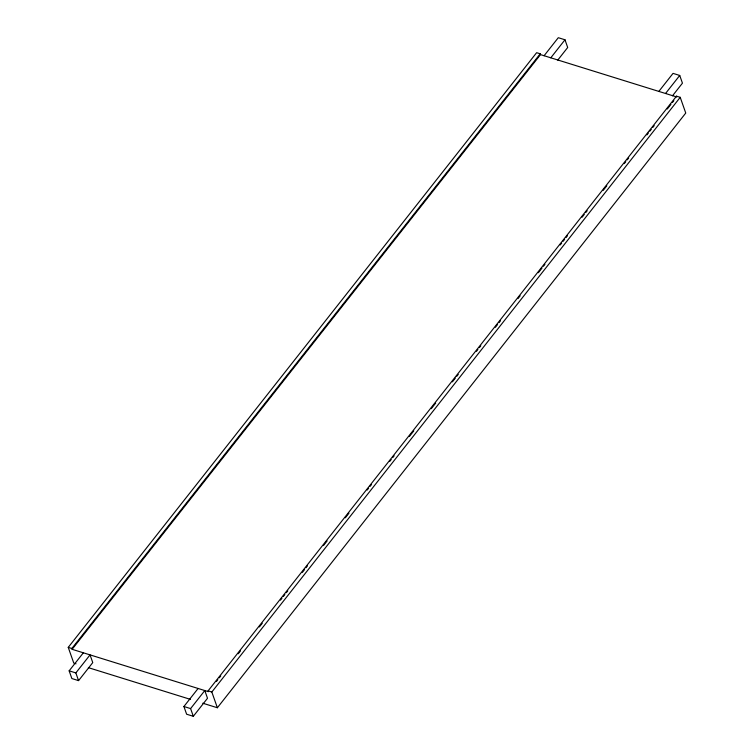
<?xml version="1.0" encoding="UTF-8"?>
<svg xmlns="http://www.w3.org/2000/svg" width="754" height="754" viewBox="0 0 754 754"><rect width="100%" height="100%" fill="white"/><g stroke="black" fill="none" stroke-linecap="round" stroke-linejoin="round"><path stroke-width="1.13" d="M68.246 647.384L536.631 52.686L540.222 53.798L540.505 54.608L676.772 96.983L676.489 96.163L208.095 690.862L208.387 691.672L72.12 649.307L71.828 648.497L68.246 647.384L73.779 663.105L76.031 663.803M71.828 648.497L540.222 53.798M72.12 649.307L540.505 54.608M544.096 55.73L558.29 37.7L564.982 39.783L567.696 47.493L557.762 60.113M550.788 57.813L564.982 39.783M78.567 680.626L75.852 672.907L90.046 654.887L92.761 662.596L78.567 680.626L71.866 678.543L69.151 670.834L83.355 652.804M658.845 91.404L673.039 73.374L679.731 75.457L682.445 83.166L672.511 95.786M665.537 93.487L679.731 75.457M193.316 716.3L190.602 708.59L204.796 690.56L207.51 698.27L193.316 716.3L186.624 714.217L183.91 706.507L198.104 688.477M216.398 681.503L217.849 679.656M219.31 677.799L220.771 675.952M238.255 653.756L240.432 650.985M259.376 626.932L262.288 623.238M280.497 600.118L281.958 598.261M283.41 596.414L284.871 594.567M286.332 592.71L287.783 590.863M302.354 572.371L304.541 569.59M305.992 567.743L307.453 565.896M323.475 545.547L327.123 540.92M345.332 517.8L348.97 513.172M367.189 490.053L368.64 488.206M370.101 486.349L371.552 484.502M389.761 461.382L391.222 459.535M392.683 457.678L394.135 455.831M409.431 436.406L413.805 430.864M431.288 408.668L435.661 403.117M452.409 381.844L455.322 378.14M456.783 376.293L458.243 374.446M476.453 351.317L477.904 349.47M479.365 347.622L480.816 345.775M495.387 327.274L497.574 324.503M499.035 322.646L500.486 320.799M517.97 298.603L520.156 295.832M538.365 272.703L542.013 268.085M543.464 266.228L544.925 264.381M560.222 244.956L561.673 243.108M563.134 241.261L564.595 239.414M566.047 237.557L567.508 235.71M582.079 217.218L584.256 214.438M585.717 212.59L587.178 210.743M603.2 190.394L606.838 185.767M624.321 163.571L625.782 161.724M627.234 159.867L628.695 158.02M646.904 134.9L648.365 133.053M649.816 131.196L651.277 129.349M652.738 127.501L654.189 125.654M667.299 109L670.947 104.382M672.398 102.525L673.859 100.678M680.221 97.323L685.754 113.053L217.369 707.752L211.827 692.021L680.221 97.323L676.489 96.163M208.095 690.862L211.827 692.021M88.369 667.648L190.442 699.382M202.788 703.218L217.369 707.752M69.151 670.834L75.852 672.907M183.91 706.507L190.602 708.59"/></g></svg>
